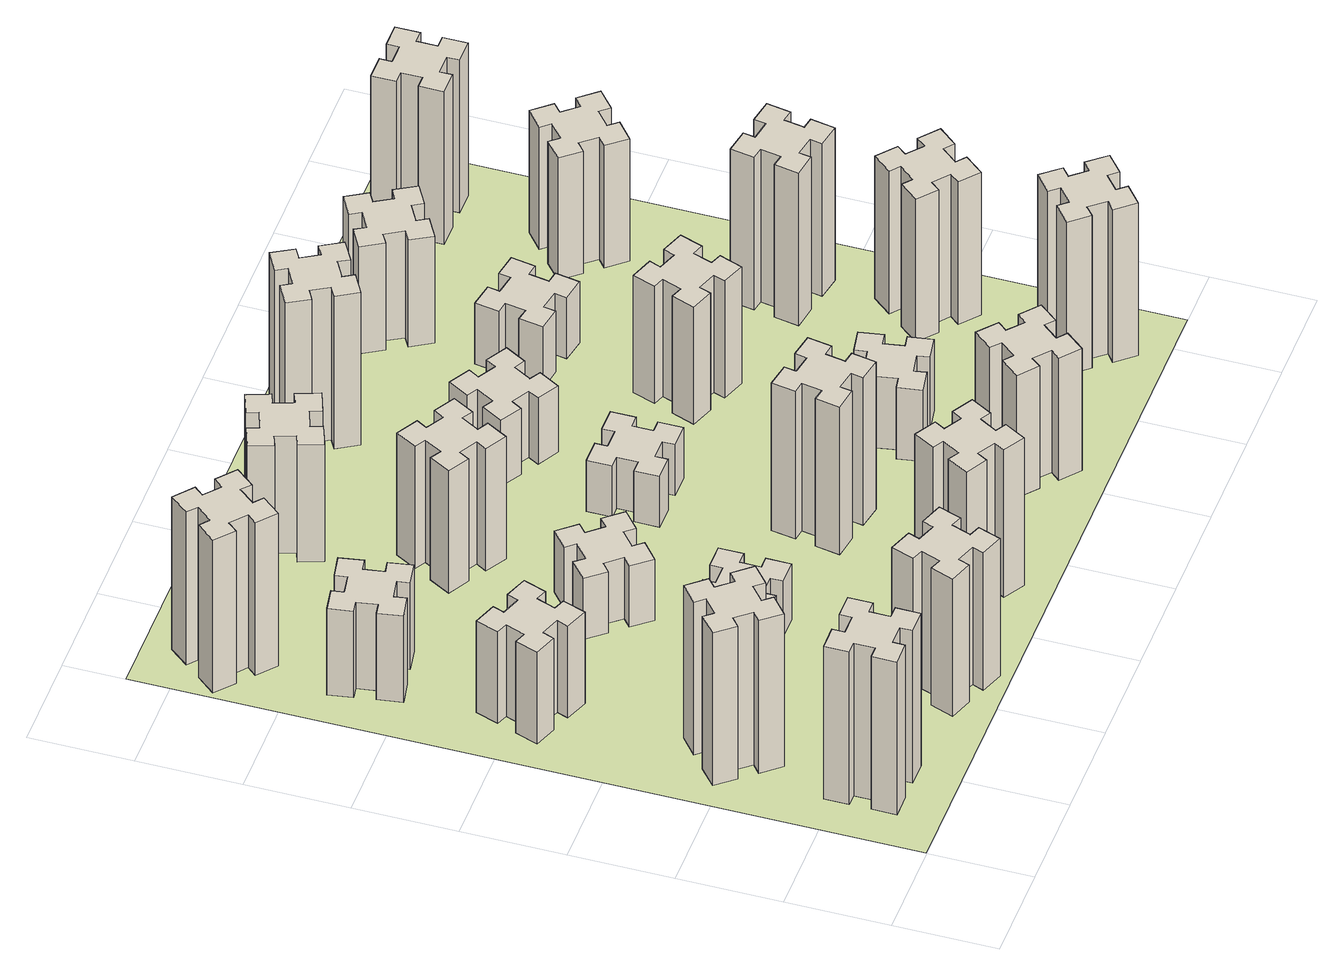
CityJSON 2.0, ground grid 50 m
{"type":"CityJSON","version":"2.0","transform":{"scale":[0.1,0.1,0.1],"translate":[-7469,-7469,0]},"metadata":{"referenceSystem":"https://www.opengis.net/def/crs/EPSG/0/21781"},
"CityObjects":{
"building1":{"type":"Building","attributes":{"class":"1000","function":"1000","usage":"1000","yearOfConstruction":2016,"roofType":"1000","measuredHeight":90,"storeysAboveGround":30,"storeysBelowGround":0},"geometry":[{"type":"Solid","lod":"1","boundaries":[[[[0,1,2,3,4,5,6,7,8,9,10,11,12,13,14,15,16,17,18,19]],[[17,16,20,21]],[[16,15,22,20]],[[15,14,23,22]],[[14,13,24,23]],[[13,12,25,24]],[[12,11,26,25]],[[11,10,27,26]],[[10,9,28,27]],[[9,8,29,28]],[[8,7,30,29]],[[7,6,31,30]],[[6,5,32,31]],[[5,4,33,32]],[[4,3,34,33]],[[3,2,35,34]],[[2,1,36,35]],[[1,0,37,36]],[[0,19,38,37]],[[19,18,39,38]],[[18,17,21,39]],[[24,25,26,27,28,29,30,31,32,33,34,35,36,37,38,39,21,20,22,23]]]]}]},
"building2":{"type":"Building","attributes":{"class":"1000","function":"1000","usage":"1000","yearOfConstruction":2016,"roofType":"1000","measuredHeight":90,"storeysAboveGround":30,"storeysBelowGround":0},"geometry":[{"type":"Solid","lod":"1","boundaries":[[[[40,41,42,43,44,45,46,47,48,49,50,51,52,53,54,55,56,57,58,59]],[[57,56,60,61]],[[56,55,62,60]],[[55,54,63,62]],[[54,53,64,63]],[[53,52,65,64]],[[52,51,66,65]],[[51,50,67,66]],[[50,49,68,67]],[[49,48,69,68]],[[48,47,70,69]],[[47,46,71,70]],[[46,45,72,71]],[[45,44,73,72]],[[44,43,74,73]],[[43,42,75,74]],[[42,41,76,75]],[[41,40,77,76]],[[40,59,78,77]],[[59,58,79,78]],[[58,57,61,79]],[[64,65,66,67,68,69,70,71,72,73,74,75,76,77,78,79,61,60,62,63]]]]}]},
"building3":{"type":"Building","attributes":{"class":"1000","function":"1000","usage":"1000","yearOfConstruction":2016,"roofType":"1000","measuredHeight":54,"storeysAboveGround":30,"storeysBelowGround":0},"geometry":[{"type":"Solid","lod":"1","boundaries":[[[[80,81,82,83,84,85,86,87,88,89,90,91,92,93,94,95,96,97,98,99]],[[97,96,100,101]],[[96,95,102,100]],[[95,94,103,102]],[[94,93,104,103]],[[93,92,105,104]],[[92,91,106,105]],[[91,90,107,106]],[[90,89,108,107]],[[89,88,109,108]],[[88,87,110,109]],[[87,86,111,110]],[[86,85,112,111]],[[85,84,113,112]],[[84,83,114,113]],[[83,82,115,114]],[[82,81,116,115]],[[81,80,117,116]],[[80,99,118,117]],[[99,98,119,118]],[[98,97,101,119]],[[104,105,106,107,108,109,110,111,112,113,114,115,116,117,118,119,101,100,102,103]]]]}]},
"building4":{"type":"Building","attributes":{"class":"1000","function":"1000","usage":"1000","yearOfConstruction":2016,"roofType":"1000","measuredHeight":51,"storeysAboveGround":30,"storeysBelowGround":0},"geometry":[{"type":"Solid","lod":"1","boundaries":[[[[120,121,122,123,124,125,126,127,128,129,130,131,132,133,134,135,136,137,138,139]],[[137,136,140,141]],[[136,135,142,140]],[[135,134,143,142]],[[134,133,144,143]],[[133,132,145,144]],[[132,131,146,145]],[[131,130,147,146]],[[130,129,148,147]],[[129,128,149,148]],[[128,127,150,149]],[[127,126,151,150]],[[126,125,152,151]],[[125,124,153,152]],[[124,123,154,153]],[[123,122,155,154]],[[122,121,156,155]],[[121,120,157,156]],[[120,139,158,157]],[[139,138,159,158]],[[138,137,141,159]],[[144,145,146,147,148,149,150,151,152,153,154,155,156,157,158,159,141,140,142,143]]]]}]},
"building5":{"type":"Building","attributes":{"class":"1000","function":"1000","usage":"1000","yearOfConstruction":2016,"roofType":"1000","measuredHeight":81,"storeysAboveGround":30,"storeysBelowGround":0},"geometry":[{"type":"Solid","lod":"1","boundaries":[[[[160,161,162,163,164,165,166,167,168,169,170,171,172,173,174,175,176,177,178,179]],[[177,176,180,181]],[[176,175,182,180]],[[175,174,183,182]],[[174,173,184,183]],[[173,172,185,184]],[[172,171,186,185]],[[171,170,187,186]],[[170,169,188,187]],[[169,168,189,188]],[[168,167,190,189]],[[167,166,191,190]],[[166,165,192,191]],[[165,164,193,192]],[[164,163,194,193]],[[163,162,195,194]],[[162,161,196,195]],[[161,160,197,196]],[[160,179,198,197]],[[179,178,199,198]],[[178,177,181,199]],[[184,185,186,187,188,189,190,191,192,193,194,195,196,197,198,199,181,180,182,183]]]]}]},
"building6":{"type":"Building","attributes":{"class":"1000","function":"1000","usage":"1000","yearOfConstruction":2016,"roofType":"1000","measuredHeight":90,"storeysAboveGround":30,"storeysBelowGround":0},"geometry":[{"type":"Solid","lod":"1","boundaries":[[[[200,201,202,203,204,205,206,207,208,209,210,211,212,213,214,215,216,217,218,219]],[[217,216,220,221]],[[216,215,222,220]],[[215,214,223,222]],[[214,213,224,223]],[[213,212,225,224]],[[212,211,226,225]],[[211,210,227,226]],[[210,209,228,227]],[[209,208,229,228]],[[208,207,230,229]],[[207,206,231,230]],[[206,205,232,231]],[[205,204,233,232]],[[204,203,234,233]],[[203,202,235,234]],[[202,201,236,235]],[[201,200,237,236]],[[200,219,238,237]],[[219,218,239,238]],[[218,217,221,239]],[[224,225,226,227,228,229,230,231,232,233,234,235,236,237,238,239,221,220,222,223]]]]}]},
"building7":{"type":"Building","attributes":{"class":"1000","function":"1000","usage":"1000","yearOfConstruction":2016,"roofType":"1000","measuredHeight":33,"storeysAboveGround":30,"storeysBelowGround":0},"geometry":[{"type":"Solid","lod":"1","boundaries":[[[[240,241,242,243,244,245,246,247,248,249,250,251,252,253,254,255,256,257,258,259]],[[257,256,260,261]],[[256,255,262,260]],[[255,254,263,262]],[[254,253,264,263]],[[253,252,265,264]],[[252,251,266,265]],[[251,250,267,266]],[[250,249,268,267]],[[249,248,269,268]],[[248,247,270,269]],[[247,246,271,270]],[[246,245,272,271]],[[245,244,273,272]],[[244,243,274,273]],[[243,242,275,274]],[[242,241,276,275]],[[241,240,277,276]],[[240,259,278,277]],[[259,258,279,278]],[[258,257,261,279]],[[264,265,266,267,268,269,270,271,272,273,274,275,276,277,278,279,261,260,262,263]]]]}]},
"building8":{"type":"Building","attributes":{"class":"1000","function":"1000","usage":"1000","yearOfConstruction":2016,"roofType":"1000","measuredHeight":36,"storeysAboveGround":30,"storeysBelowGround":0},"geometry":[{"type":"Solid","lod":"1","boundaries":[[[[280,281,282,283,284,285,286,287,288,289,290,291,292,293,294,295,296,297,298,299]],[[297,296,300,301]],[[296,295,302,300]],[[295,294,303,302]],[[294,293,304,303]],[[293,292,305,304]],[[292,291,306,305]],[[291,290,307,306]],[[290,289,308,307]],[[289,288,309,308]],[[288,287,310,309]],[[287,286,311,310]],[[286,285,312,311]],[[285,284,313,312]],[[284,283,314,313]],[[283,282,315,314]],[[282,281,316,315]],[[281,280,317,316]],[[280,299,318,317]],[[299,298,319,318]],[[298,297,301,319]],[[304,305,306,307,308,309,310,311,312,313,314,315,316,317,318,319,301,300,302,303]]]]}]},
"building9":{"type":"Building","attributes":{"class":"1000","function":"1000","usage":"1000","yearOfConstruction":2016,"roofType":"1000","measuredHeight":87,"storeysAboveGround":30,"storeysBelowGround":0},"geometry":[{"type":"Solid","lod":"1","boundaries":[[[[320,321,322,323,324,325,326,327,328,329,330,331,332,333,334,335,336,337,338,339]],[[337,336,340,341]],[[336,335,342,340]],[[335,334,343,342]],[[334,333,344,343]],[[333,332,345,344]],[[332,331,346,345]],[[331,330,347,346]],[[330,329,348,347]],[[329,328,349,348]],[[328,327,350,349]],[[327,326,351,350]],[[326,325,352,351]],[[325,324,353,352]],[[324,323,354,353]],[[323,322,355,354]],[[322,321,356,355]],[[321,320,357,356]],[[320,339,358,357]],[[339,338,359,358]],[[338,337,341,359]],[[344,345,346,347,348,349,350,351,352,353,354,355,356,357,358,359,341,340,342,343]]]]}]},
"building10":{"type":"Building","attributes":{"class":"1000","function":"1000","usage":"1000","yearOfConstruction":2016,"roofType":"1000","measuredHeight":72,"storeysAboveGround":30,"storeysBelowGround":0},"geometry":[{"type":"Solid","lod":"1","boundaries":[[[[360,361,362,363,364,365,366,367,368,369,370,371,372,373,374,375,376,377,378,379]],[[377,376,380,381]],[[376,375,382,380]],[[375,374,383,382]],[[374,373,384,383]],[[373,372,385,384]],[[372,371,386,385]],[[371,370,387,386]],[[370,369,388,387]],[[369,368,389,388]],[[368,367,390,389]],[[367,366,391,390]],[[366,365,392,391]],[[365,364,393,392]],[[364,363,394,393]],[[363,362,395,394]],[[362,361,396,395]],[[361,360,397,396]],[[360,379,398,397]],[[379,378,399,398]],[[378,377,381,399]],[[384,385,386,387,388,389,390,391,392,393,394,395,396,397,398,399,381,380,382,383]]]]}]},
"building11":{"type":"Building","attributes":{"class":"1000","function":"1000","usage":"1000","yearOfConstruction":2016,"roofType":"1000","measuredHeight":69,"storeysAboveGround":30,"storeysBelowGround":0},"geometry":[{"type":"Solid","lod":"1","boundaries":[[[[400,401,402,403,404,405,406,407,408,409,410,411,412,413,414,415,416,417,418,419]],[[417,416,420,421]],[[416,415,422,420]],[[415,414,423,422]],[[414,413,424,423]],[[413,412,425,424]],[[412,411,426,425]],[[411,410,427,426]],[[410,409,428,427]],[[409,408,429,428]],[[408,407,430,429]],[[407,406,431,430]],[[406,405,432,431]],[[405,404,433,432]],[[404,403,434,433]],[[403,402,435,434]],[[402,401,436,435]],[[401,400,437,436]],[[400,419,438,437]],[[419,418,439,438]],[[418,417,421,439]],[[424,425,426,427,428,429,430,431,432,433,434,435,436,437,438,439,421,420,422,423]]]]}]},
"building12":{"type":"Building","attributes":{"class":"1000","function":"1000","usage":"1000","yearOfConstruction":2016,"roofType":"1000","measuredHeight":87,"storeysAboveGround":30,"storeysBelowGround":0},"geometry":[{"type":"Solid","lod":"1","boundaries":[[[[440,441,442,443,444,445,446,447,448,449,450,451,452,453,454,455,456,457,458,459]],[[457,456,460,461]],[[456,455,462,460]],[[455,454,463,462]],[[454,453,464,463]],[[453,452,465,464]],[[452,451,466,465]],[[451,450,467,466]],[[450,449,468,467]],[[449,448,469,468]],[[448,447,470,469]],[[447,446,471,470]],[[446,445,472,471]],[[445,444,473,472]],[[444,443,474,473]],[[443,442,475,474]],[[442,441,476,475]],[[441,440,477,476]],[[440,459,478,477]],[[459,458,479,478]],[[458,457,461,479]],[[464,465,466,467,468,469,470,471,472,473,474,475,476,477,478,479,461,460,462,463]]]]}]},
"building13":{"type":"Building","attributes":{"class":"1000","function":"1000","usage":"1000","yearOfConstruction":2016,"roofType":"1000","measuredHeight":30,"storeysAboveGround":30,"storeysBelowGround":0},"geometry":[{"type":"Solid","lod":"1","boundaries":[[[[480,481,482,483,484,485,486,487,488,489,490,491,492,493,494,495,496,497,498,499]],[[497,496,500,501]],[[496,495,502,500]],[[495,494,503,502]],[[494,493,504,503]],[[493,492,505,504]],[[492,491,506,505]],[[491,490,507,506]],[[490,489,508,507]],[[489,488,509,508]],[[488,487,510,509]],[[487,486,511,510]],[[486,485,512,511]],[[485,484,513,512]],[[484,483,514,513]],[[483,482,515,514]],[[482,481,516,515]],[[481,480,517,516]],[[480,499,518,517]],[[499,498,519,518]],[[498,497,501,519]],[[504,505,506,507,508,509,510,511,512,513,514,515,516,517,518,519,501,500,502,503]]]]}]},
"building14":{"type":"Building","attributes":{"class":"1000","function":"1000","usage":"1000","yearOfConstruction":2016,"roofType":"1000","measuredHeight":72,"storeysAboveGround":30,"storeysBelowGround":0},"geometry":[{"type":"Solid","lod":"1","boundaries":[[[[520,521,522,523,524,525,526,527,528,529,530,531,532,533,534,535,536,537,538,539]],[[537,536,540,541]],[[536,535,542,540]],[[535,534,543,542]],[[534,533,544,543]],[[533,532,545,544]],[[532,531,546,545]],[[531,530,547,546]],[[530,529,548,547]],[[529,528,549,548]],[[528,527,550,549]],[[527,526,551,550]],[[526,525,552,551]],[[525,524,553,552]],[[524,523,554,553]],[[523,522,555,554]],[[522,521,556,555]],[[521,520,557,556]],[[520,539,558,557]],[[539,538,559,558]],[[538,537,541,559]],[[544,545,546,547,548,549,550,551,552,553,554,555,556,557,558,559,541,540,542,543]]]]}]},
"building15":{"type":"Building","attributes":{"class":"1000","function":"1000","usage":"1000","yearOfConstruction":2016,"roofType":"1000","measuredHeight":39,"storeysAboveGround":30,"storeysBelowGround":0},"geometry":[{"type":"Solid","lod":"1","boundaries":[[[[560,561,562,563,564,565,566,567,568,569,570,571,572,573,574,575,576,577,578,579]],[[577,576,580,581]],[[576,575,582,580]],[[575,574,583,582]],[[574,573,584,583]],[[573,572,585,584]],[[572,571,586,585]],[[571,570,587,586]],[[570,569,588,587]],[[569,568,589,588]],[[568,567,590,589]],[[567,566,591,590]],[[566,565,592,591]],[[565,564,593,592]],[[564,563,594,593]],[[563,562,595,594]],[[562,561,596,595]],[[561,560,597,596]],[[560,579,598,597]],[[579,578,599,598]],[[578,577,581,599]],[[584,585,586,587,588,589,590,591,592,593,594,595,596,597,598,599,581,580,582,583]]]]}]},
"building16":{"type":"Building","attributes":{"class":"1000","function":"1000","usage":"1000","yearOfConstruction":2016,"roofType":"1000","measuredHeight":90,"storeysAboveGround":30,"storeysBelowGround":0},"geometry":[{"type":"Solid","lod":"1","boundaries":[[[[600,601,602,603,604,605,606,607,608,609,610,611,612,613,614,615,616,617,618,619]],[[617,616,620,621]],[[616,615,622,620]],[[615,614,623,622]],[[614,613,624,623]],[[613,612,625,624]],[[612,611,626,625]],[[611,610,627,626]],[[610,609,628,627]],[[609,608,629,628]],[[608,607,630,629]],[[607,606,631,630]],[[606,605,632,631]],[[605,604,633,632]],[[604,603,634,633]],[[603,602,635,634]],[[602,601,636,635]],[[601,600,637,636]],[[600,619,638,637]],[[619,618,639,638]],[[618,617,621,639]],[[624,625,626,627,628,629,630,631,632,633,634,635,636,637,638,639,621,620,622,623]]]]}]},
"building17":{"type":"Building","attributes":{"class":"1000","function":"1000","usage":"1000","yearOfConstruction":2016,"roofType":"1000","measuredHeight":42,"storeysAboveGround":30,"storeysBelowGround":0},"geometry":[{"type":"Solid","lod":"1","boundaries":[[[[640,641,642,643,644,645,646,647,648,649,650,651,652,653,654,655,656,657,658,659]],[[657,656,660,661]],[[656,655,662,660]],[[655,654,663,662]],[[654,653,664,663]],[[653,652,665,664]],[[652,651,666,665]],[[651,650,667,666]],[[650,649,668,667]],[[649,648,669,668]],[[648,647,670,669]],[[647,646,671,670]],[[646,645,672,671]],[[645,644,673,672]],[[644,643,674,673]],[[643,642,675,674]],[[642,641,676,675]],[[641,640,677,676]],[[640,659,678,677]],[[659,658,679,678]],[[658,657,661,679]],[[664,665,666,667,668,669,670,671,672,673,674,675,676,677,678,679,661,660,662,663]]]]}]},
"building18":{"type":"Building","attributes":{"class":"1000","function":"1000","usage":"1000","yearOfConstruction":2016,"roofType":"1000","measuredHeight":69,"storeysAboveGround":30,"storeysBelowGround":0},"geometry":[{"type":"Solid","lod":"1","boundaries":[[[[680,681,682,683,684,685,686,687,688,689,690,691,692,693,694,695,696,697,698,699]],[[697,696,700,701]],[[696,695,702,700]],[[695,694,703,702]],[[694,693,704,703]],[[693,692,705,704]],[[692,691,706,705]],[[691,690,707,706]],[[690,689,708,707]],[[689,688,709,708]],[[688,687,710,709]],[[687,686,711,710]],[[686,685,712,711]],[[685,684,713,712]],[[684,683,714,713]],[[683,682,715,714]],[[682,681,716,715]],[[681,680,717,716]],[[680,699,718,717]],[[699,698,719,718]],[[698,697,701,719]],[[704,705,706,707,708,709,710,711,712,713,714,715,716,717,718,719,701,700,702,703]]]]}]},
"building19":{"type":"Building","attributes":{"class":"1000","function":"1000","usage":"1000","yearOfConstruction":2016,"roofType":"1000","measuredHeight":36,"storeysAboveGround":30,"storeysBelowGround":0},"geometry":[{"type":"Solid","lod":"1","boundaries":[[[[720,721,722,723,724,725,726,727,728,729,730,731,732,733,734,735,736,737,738,739]],[[737,736,740,741]],[[736,735,742,740]],[[735,734,743,742]],[[734,733,744,743]],[[733,732,745,744]],[[732,731,746,745]],[[731,730,747,746]],[[730,729,748,747]],[[729,728,749,748]],[[728,727,750,749]],[[727,726,751,750]],[[726,725,752,751]],[[725,724,753,752]],[[724,723,754,753]],[[723,722,755,754]],[[722,721,756,755]],[[721,720,757,756]],[[720,739,758,757]],[[739,738,759,758]],[[738,737,741,759]],[[744,745,746,747,748,749,750,751,752,753,754,755,756,757,758,759,741,740,742,743]]]]}]},
"building20":{"type":"Building","attributes":{"class":"1000","function":"1000","usage":"1000","yearOfConstruction":2016,"roofType":"1000","measuredHeight":90,"storeysAboveGround":30,"storeysBelowGround":0},"geometry":[{"type":"Solid","lod":"1","boundaries":[[[[760,761,762,763,764,765,766,767,768,769,770,771,772,773,774,775,776,777,778,779]],[[777,776,780,781]],[[776,775,782,780]],[[775,774,783,782]],[[774,773,784,783]],[[773,772,785,784]],[[772,771,786,785]],[[771,770,787,786]],[[770,769,788,787]],[[769,768,789,788]],[[768,767,790,789]],[[767,766,791,790]],[[766,765,792,791]],[[765,764,793,792]],[[764,763,794,793]],[[763,762,795,794]],[[762,761,796,795]],[[761,760,797,796]],[[760,779,798,797]],[[779,778,799,798]],[[778,777,781,799]],[[784,785,786,787,788,789,790,791,792,793,794,795,796,797,798,799,781,780,782,783]]]]}]},
"building21":{"type":"Building","attributes":{"class":"1000","function":"1000","usage":"1000","yearOfConstruction":2016,"roofType":"1000","measuredHeight":63,"storeysAboveGround":30,"storeysBelowGround":0},"geometry":[{"type":"Solid","lod":"1","boundaries":[[[[800,801,802,803,804,805,806,807,808,809,810,811,812,813,814,815,816,817,818,819]],[[817,816,820,821]],[[816,815,822,820]],[[815,814,823,822]],[[814,813,824,823]],[[813,812,825,824]],[[812,811,826,825]],[[811,810,827,826]],[[810,809,828,827]],[[809,808,829,828]],[[808,807,830,829]],[[807,806,831,830]],[[806,805,832,831]],[[805,804,833,832]],[[804,803,834,833]],[[803,802,835,834]],[[802,801,836,835]],[[801,800,837,836]],[[800,819,838,837]],[[819,818,839,838]],[[818,817,821,839]],[[824,825,826,827,828,829,830,831,832,833,834,835,836,837,838,839,821,820,822,823]]]]}]},
"building22":{"type":"Building","attributes":{"class":"1000","function":"1000","usage":"1000","yearOfConstruction":2016,"roofType":"1000","measuredHeight":84,"storeysAboveGround":30,"storeysBelowGround":0},"geometry":[{"type":"Solid","lod":"1","boundaries":[[[[840,841,842,843,844,845,846,847,848,849,850,851,852,853,854,855,856,857,858,859]],[[857,856,860,861]],[[856,855,862,860]],[[855,854,863,862]],[[854,853,864,863]],[[853,852,865,864]],[[852,851,866,865]],[[851,850,867,866]],[[850,849,868,867]],[[849,848,869,868]],[[848,847,870,869]],[[847,846,871,870]],[[846,845,872,871]],[[845,844,873,872]],[[844,843,874,873]],[[843,842,875,874]],[[842,841,876,875]],[[841,840,877,876]],[[840,859,878,877]],[[859,858,879,878]],[[858,857,861,879]],[[864,865,866,867,868,869,870,871,872,873,874,875,876,877,878,879,861,860,862,863]]]]}]},
"building23":{"type":"Building","attributes":{"class":"1000","function":"1000","usage":"1000","yearOfConstruction":2016,"roofType":"1000","measuredHeight":90,"storeysAboveGround":30,"storeysBelowGround":0},"geometry":[{"type":"Solid","lod":"1","boundaries":[[[[880,881,882,883,884,885,886,887,888,889,890,891,892,893,894,895,896,897,898,899]],[[897,896,900,901]],[[896,895,902,900]],[[895,894,903,902]],[[894,893,904,903]],[[893,892,905,904]],[[892,891,906,905]],[[891,890,907,906]],[[890,889,908,907]],[[889,888,909,908]],[[888,887,910,909]],[[887,886,911,910]],[[886,885,912,911]],[[885,884,913,912]],[[884,883,914,913]],[[883,882,915,914]],[[882,881,916,915]],[[881,880,917,916]],[[880,899,918,917]],[[899,898,919,918]],[[898,897,901,919]],[[904,905,906,907,908,909,910,911,912,913,914,915,916,917,918,919,901,900,902,903]]]]}]},
"building24":{"type":"Building","attributes":{"class":"1000","function":"1000","usage":"1000","yearOfConstruction":2016,"roofType":"1000","measuredHeight":72,"storeysAboveGround":30,"storeysBelowGround":0},"geometry":[{"type":"Solid","lod":"1","boundaries":[[[[920,921,922,923,924,925,926,927,928,929,930,931,932,933,934,935,936,937,938,939]],[[937,936,940,941]],[[936,935,942,940]],[[935,934,943,942]],[[934,933,944,943]],[[933,932,945,944]],[[932,931,946,945]],[[931,930,947,946]],[[930,929,948,947]],[[929,928,949,948]],[[928,927,950,949]],[[927,926,951,950]],[[926,925,952,951]],[[925,924,953,952]],[[924,923,954,953]],[[923,922,955,954]],[[922,921,956,955]],[[921,920,957,956]],[[920,939,958,957]],[[939,938,959,958]],[[938,937,941,959]],[[944,945,946,947,948,949,950,951,952,953,954,955,956,957,958,959,941,940,942,943]]]]}]},
"building25":{"type":"Building","attributes":{"class":"1000","function":"1000","usage":"1000","yearOfConstruction":2016,"roofType":"1000","measuredHeight":90,"storeysAboveGround":30,"storeysBelowGround":0},"geometry":[{"type":"Solid","lod":"1","boundaries":[[[[960,961,962,963,964,965,966,967,968,969,970,971,972,973,974,975,976,977,978,979]],[[977,976,980,981]],[[976,975,982,980]],[[975,974,983,982]],[[974,973,984,983]],[[973,972,985,984]],[[972,971,986,985]],[[971,970,987,986]],[[970,969,988,987]],[[969,968,989,988]],[[968,967,990,989]],[[967,966,991,990]],[[966,965,992,991]],[[965,964,993,992]],[[964,963,994,993]],[[963,962,995,994]],[[962,961,996,995]],[[961,960,997,996]],[[960,979,998,997]],[[979,978,999,998]],[[978,977,981,999]],[[984,985,986,987,988,989,990,991,992,993,994,995,996,997,998,999,981,980,982,983]]]]}]},
"landuse1":{"type":"LandUse","attributes":{"name":"plot1","function":"1010"},"geometry":[{"type":"MultiSurface","lod":"1","boundaries":[[[1000,1001,1002,1003]]]}]}
},
"vertices":[
[265,425,0],[265,325,0],[205,325,0],[205,205,0],[325,205,0],[325,265,0],[425,265,0],[425,205,0],[545,205,0],[545,325,0],[485,325,0],[485,425,0],[545,425,0],[545,545,0],[425,545,0],[425,485,0],[325,485,0],[325,545,0],[205,545,0],[205,425,0],[325,485,900],[325,545,900],[425,485,900],[425,545,900],[545,545,900],[545,425,900],[485,425,900],[485,325,900],[545,325,900],[545,205,900],[425,205,900],[425,265,900],[325,265,900],[325,205,900],[205,205,900],[205,325,900],[265,325,900],[265,425,900],[205,425,900],[205,545,900],
[492,1048,0],[427,1124,0],[473,1163,0],[396,1255,0],[304,1178,0],[343,1132,0],[266,1067,0],[228,1113,0],[136,1036,0],[213,944,0],[259,983,0],[323,906,0],[277,868,0],[354,776,0],[446,853,0],[408,899,0],[484,963,0],[523,917,0],[615,994,0],[538,1086,0],[484,963,900],[523,917,900],[408,899,900],[446,853,900],[354,776,900],[277,868,900],[323,906,900],[259,983,900],[213,944,900],[136,1036,900],[228,1113,900],[266,1067,900],[343,1132,900],[304,1178,900],[396,1255,900],[473,1163,900],[427,1124,900],[492,1048,900],[538,1086,900],[615,994,900],
[291,1869,0],[385,1835,0],[364,1779,0],[477,1737,0],[518,1850,0],[462,1871,0],[496,1965,0],[552,1944,0],[593,2057,0],[480,2098,0],[460,2042,0],[366,2076,0],[387,2132,0],[274,2173,0],[233,2060,0],[289,2040,0],[255,1946,0],[199,1967,0],[157,1854,0],[270,1813,0],[255,1946,540],[199,1967,540],[289,2040,540],[233,2060,540],[274,2173,540],[387,2132,540],[366,2076,540],[460,2042,540],[480,2098,540],[593,2057,540],[552,1944,540],[496,1965,540],[462,1871,540],[518,1850,540],[477,1737,540],[364,1779,540],[385,1835,540],[291,1869,540],[270,1813,540],[157,1854,540],
[405,2812,0],[307,2795,0],[297,2854,0],[178,2833,0],[199,2715,0],[258,2725,0],[276,2627,0],[217,2617,0],[237,2498,0],[356,2519,0],[345,2578,0],[444,2596,0],[454,2537,0],[572,2557,0],[551,2676,0],[492,2665,0],[475,2764,0],[534,2774,0],[513,2892,0],[395,2871,0],[475,2764,510],[534,2774,510],[492,2665,510],[551,2676,510],[572,2557,510],[454,2537,510],[444,2596,510],[345,2578,510],[356,2519,510],[237,2498,510],[217,2617,510],[276,2627,510],[258,2725,510],[199,2715,510],[178,2833,510],[297,2854,510],[307,2795,510],[405,2812,510],[395,2871,510],[513,2892,510],
[1029,360,0],[995,266,0],[939,287,0],[897,174,0],[1010,133,0],[1031,189,0],[1125,155,0],[1104,99,0],[1217,57,0],[1258,170,0],[1202,191,0],[1236,285,0],[1292,264,0],[1333,377,0],[1220,418,0],[1200,362,0],[1106,396,0],[1127,452,0],[1014,493,0],[973,380,0],[1106,396,810],[1127,452,810],[1200,362,810],[1220,418,810],[1333,377,810],[1292,264,810],[1236,285,810],[1202,191,810],[1258,170,810],[1217,57,810],[1104,99,810],[1125,155,810],[1031,189,810],[1010,133,810],[897,174,810],[939,287,810],[995,266,810],[1029,360,810],[973,380,810],[1014,493,810],
[384,3387,0],[308,3452,0],[346,3498,0],[254,3575,0],[177,3483,0],[223,3444,0],[159,3368,0],[113,3406,0],[36,3314,0],[128,3237,0],[166,3283,0],[243,3219,0],[204,3173,0],[296,3096,0],[373,3188,0],[327,3226,0],[392,3303,0],[438,3264,0],[515,3356,0],[423,3433,0],[392,3303,900],[438,3264,900],[327,3226,900],[373,3188,900],[296,3096,900],[204,3173,900],[243,3219,900],[166,3283,900],[128,3237,900],[36,3314,900],[113,3406,900],[159,3368,900],[223,3444,900],[177,3483,900],[254,3575,900],[346,3498,900],[308,3452,900],[384,3387,900],[423,3433,900],[515,3356,900],
[1065,1105,0],[1165,1105,0],[1165,1045,0],[1285,1045,0],[1285,1165,0],[1225,1165,0],[1225,1265,0],[1285,1265,0],[1285,1385,0],[1165,1385,0],[1165,1325,0],[1065,1325,0],[1065,1385,0],[945,1385,0],[945,1265,0],[1005,1265,0],[1005,1165,0],[945,1165,0],[945,1045,0],[1065,1045,0],[1005,1165,330],[945,1165,330],[1005,1265,330],[945,1265,330],[945,1385,330],[1065,1385,330],[1065,1325,330],[1165,1325,330],[1165,1385,330],[1285,1385,330],[1285,1265,330],[1225,1265,330],[1225,1165,330],[1285,1165,330],[1285,1045,330],[1165,1045,330],[1165,1105,330],[1065,1105,330],[1065,1045,330],[945,1045,330],
[1083,1972,0],[1006,1907,0],[968,1953,0],[876,1876,0],[953,1784,0],[999,1823,0],[1063,1746,0],[1017,1708,0],[1094,1616,0],[1186,1693,0],[1148,1739,0],[1224,1803,0],[1263,1757,0],[1355,1834,0],[1278,1926,0],[1232,1888,0],[1167,1964,0],[1213,2003,0],[1136,2095,0],[1044,2018,0],[1167,1964,360],[1213,2003,360],[1232,1888,360],[1278,1926,360],[1355,1834,360],[1263,1757,360],[1224,1803,360],[1148,1739,360],[1186,1693,360],[1094,1616,360],[1017,1708,360],[1063,1746,360],[999,1823,360],[953,1784,360],[876,1876,360],[968,1953,360],[1006,1907,360],[1083,1972,360],[1044,2018,360],[1136,2095,360],
[1657,305,0],[1744,255,0],[1714,203,0],[1818,143,0],[1878,247,0],[1826,277,0],[1876,364,0],[1928,334,0],[1988,438,0],[1884,498,0],[1854,446,0],[1767,496,0],[1797,548,0],[1693,608,0],[1633,504,0],[1685,474,0],[1635,387,0],[1583,417,0],[1523,313,0],[1627,253,0],[1635,387,870],[1583,417,870],[1685,474,870],[1633,504,870],[1693,608,870],[1797,548,870],[1767,496,870],[1854,446,870],[1884,498,870],[1988,438,870],[1928,334,870],[1876,364,870],[1826,277,870],[1878,247,870],[1818,143,870],[1714,203,870],[1744,255,870],[1657,305,870],[1627,253,870],[1523,313,870],
[1314,2666,0],[1227,2716,0],[1257,2768,0],[1153,2828,0],[1093,2724,0],[1145,2694,0],[1095,2607,0],[1043,2637,0],[983,2533,0],[1087,2473,0],[1117,2525,0],[1204,2475,0],[1174,2423,0],[1278,2363,0],[1338,2467,0],[1286,2497,0],[1336,2584,0],[1388,2554,0],[1448,2658,0],[1344,2718,0],[1336,2584,720],[1388,2554,720],[1286,2497,720],[1338,2467,720],[1278,2363,720],[1174,2423,720],[1204,2475,720],[1117,2525,720],[1087,2473,720],[983,2533,720],[1043,2637,720],[1095,2607,720],[1145,2694,720],[1093,2724,720],[1153,2828,720],[1257,2768,720],[1227,2716,720],[1314,2666,720],[1344,2718,720],[1448,2658,720],
[1125,3456,0],[1031,3422,0],[1010,3478,0],[897,3437,0],[939,3324,0],[995,3345,0],[1029,3251,0],[973,3230,0],[1014,3117,0],[1127,3159,0],[1106,3215,0],[1200,3249,0],[1220,3193,0],[1333,3234,0],[1292,3347,0],[1236,3326,0],[1202,3420,0],[1258,3440,0],[1217,3553,0],[1104,3512,0],[1202,3420,690],[1258,3440,690],[1236,3326,690],[1292,3347,690],[1333,3234,690],[1220,3193,690],[1200,3249,690],[1106,3215,690],[1127,3159,690],[1014,3117,690],[973,3230,690],[1029,3251,690],[995,3345,690],[939,3324,690],[897,3437,690],[1010,3478,690],[1031,3422,690],[1125,3456,690],[1104,3512,690],[1217,3553,690],
[2055,1047,0],[2072,1145,0],[2131,1135,0],[2152,1253,0],[2034,1274,0],[2024,1215,0],[1925,1232,0],[1936,1291,0],[1817,1312,0],[1797,1194,0],[1856,1184,0],[1838,1085,0],[1779,1096,0],[1758,977,0],[1877,957,0],[1887,1016,0],[1985,998,0],[1975,939,0],[2093,918,0],[2114,1037,0],[1985,998,870],[1975,939,870],[1887,1016,870],[1877,957,870],[1758,977,870],[1779,1096,870],[1838,1085,870],[1856,1184,870],[1797,1194,870],[1817,1312,870],[1936,1291,870],[1925,1232,870],[2024,1215,870],[2034,1274,870],[2152,1253,870],[2131,1135,870],[2072,1145,870],[2055,1047,870],[2114,1037,870],[2093,918,870],
[1905,2065,0],[1805,2065,0],[1805,2125,0],[1685,2125,0],[1685,2005,0],[1745,2005,0],[1745,1905,0],[1685,1905,0],[1685,1785,0],[1805,1785,0],[1805,1845,0],[1905,1845,0],[1905,1785,0],[2025,1785,0],[2025,1905,0],[1965,1905,0],[1965,2005,0],[2025,2005,0],[2025,2125,0],[1905,2125,0],[1965,2005,300],[2025,2005,300],[1965,1905,300],[2025,1905,300],[2025,1785,300],[1905,1785,300],[1905,1845,300],[1805,1845,300],[1805,1785,300],[1685,1785,300],[1685,1905,300],[1745,1905,300],[1745,2005,300],[1685,2005,300],[1685,2125,300],[1805,2125,300],[1805,2065,300],[1905,2065,300],[1905,2125,300],[2025,2125,300],
[2486,323,0],[2563,259,0],[2524,213,0],[2616,136,0],[2693,228,0],[2647,266,0],[2712,343,0],[2758,304,0],[2835,396,0],[2743,473,0],[2704,427,0],[2628,492,0],[2666,538,0],[2574,615,0],[2497,523,0],[2543,484,0],[2479,408,0],[2433,446,0],[2356,354,0],[2448,277,0],[2479,408,720],[2433,446,720],[2543,484,720],[2497,523,720],[2574,615,720],[2666,538,720],[2628,492,720],[2704,427,720],[2743,473,720],[2835,396,720],[2758,304,720],[2712,343,720],[2647,266,720],[2693,228,720],[2616,136,720],[2524,213,720],[2563,259,720],[2486,323,720],[2448,277,720],[2356,354,720],
[2026,2497,0],[2076,2584,0],[2128,2554,0],[2188,2658,0],[2084,2718,0],[2054,2666,0],[1967,2716,0],[1997,2768,0],[1893,2828,0],[1833,2724,0],[1885,2694,0],[1835,2607,0],[1783,2637,0],[1723,2533,0],[1827,2473,0],[1857,2525,0],[1944,2475,0],[1914,2423,0],[2018,2363,0],[2078,2467,0],[1944,2475,390],[1914,2423,390],[1857,2525,390],[1827,2473,390],[1723,2533,390],[1783,2637,390],[1835,2607,390],[1885,2694,390],[1833,2724,390],[1893,2828,390],[1997,2768,390],[1967,2716,390],[2054,2666,390],[2084,2718,390],[2188,2658,390],[2128,2554,390],[2076,2584,390],[2026,2497,390],[2078,2467,390],[2018,2363,390],
[1844,3556,0],[1757,3506,0],[1727,3558,0],[1623,3498,0],[1683,3394,0],[1735,3424,0],[1785,3337,0],[1733,3307,0],[1793,3203,0],[1897,3263,0],[1867,3315,0],[1954,3365,0],[1984,3313,0],[2088,3373,0],[2028,3477,0],[1976,3447,0],[1926,3534,0],[1978,3564,0],[1918,3668,0],[1814,3608,0],[1926,3534,900],[1978,3564,900],[1976,3447,900],[2028,3477,900],[2088,3373,900],[1984,3313,900],[1954,3365,900],[1867,3315,900],[1897,3263,900],[1793,3203,900],[1733,3307,900],[1785,3337,900],[1735,3424,900],[1683,3394,900],[1623,3498,900],[1727,3558,900],[1757,3506,900],[1844,3556,900],[1814,3608,900],[1918,3668,900],
[2625,1132,0],[2527,1115,0],[2517,1174,0],[2398,1153,0],[2419,1035,0],[2478,1045,0],[2496,947,0],[2437,937,0],[2457,818,0],[2576,839,0],[2565,898,0],[2664,916,0],[2674,857,0],[2792,877,0],[2771,996,0],[2712,985,0],[2695,1084,0],[2754,1094,0],[2733,1212,0],[2615,1191,0],[2695,1084,420],[2754,1094,420],[2712,985,420],[2771,996,420],[2792,877,420],[2674,857,420],[2664,916,420],[2565,898,420],[2576,839,420],[2457,818,420],[2437,937,420],[2496,947,420],[2478,1045,420],[2419,1035,420],[2398,1153,420],[2517,1174,420],[2527,1115,420],[2625,1132,420],[2615,1191,420],[2733,1212,420],
[2682,1871,0],[2716,1965,0],[2772,1944,0],[2813,2057,0],[2700,2098,0],[2680,2042,0],[2586,2076,0],[2607,2132,0],[2494,2173,0],[2453,2060,0],[2509,2040,0],[2475,1946,0],[2419,1967,0],[2377,1854,0],[2490,1813,0],[2511,1869,0],[2605,1835,0],[2584,1779,0],[2697,1737,0],[2738,1850,0],[2605,1835,690],[2584,1779,690],[2511,1869,690],[2490,1813,690],[2377,1854,690],[2419,1967,690],[2475,1946,690],[2509,2040,690],[2453,2060,690],[2494,2173,690],[2607,2132,690],[2586,2076,690],[2680,2042,690],[2700,2098,690],[2813,2057,690],[2772,1944,690],[2716,1965,690],[2682,1871,690],[2738,1850,690],[2697,1737,690],
[2664,2795,0],[2565,2812,0],[2576,2871,0],[2457,2892,0],[2437,2774,0],[2496,2764,0],[2478,2665,0],[2419,2676,0],[2398,2557,0],[2517,2537,0],[2527,2596,0],[2625,2578,0],[2615,2519,0],[2733,2498,0],[2754,2617,0],[2695,2627,0],[2712,2725,0],[2771,2715,0],[2792,2833,0],[2674,2854,0],[2712,2725,360],[2771,2715,360],[2695,2627,360],[2754,2617,360],[2733,2498,360],[2615,2519,360],[2625,2578,360],[2527,2596,360],[2517,2537,360],[2398,2557,360],[2419,2676,360],[2478,2665,360],[2496,2764,360],[2437,2774,360],[2457,2892,360],[2576,2871,360],[2565,2812,360],[2664,2795,360],[2674,2854,360],[2792,2833,360],
[3468,259,0],[3544,323,0],[3583,277,0],[3675,354,0],[3598,446,0],[3552,408,0],[3487,484,0],[3533,523,0],[3456,615,0],[3364,538,0],[3403,492,0],[3326,427,0],[3288,473,0],[3196,396,0],[3273,304,0],[3319,343,0],[3383,266,0],[3337,228,0],[3414,136,0],[3506,213,0],[3383,266,900],[3337,228,900],[3319,343,900],[3273,304,900],[3196,396,900],[3288,473,900],[3326,427,900],[3403,492,900],[3364,538,900],[3456,615,900],[3533,523,900],[3487,484,900],[3552,408,900],[3598,446,900],[3675,354,900],[3583,277,900],[3544,323,900],[3468,259,900],[3506,213,900],[3414,136,900],
[2716,3347,0],[2666,3434,0],[2718,3464,0],[2658,3568,0],[2554,3508,0],[2584,3456,0],[2497,3406,0],[2467,3458,0],[2363,3398,0],[2423,3294,0],[2475,3324,0],[2525,3237,0],[2473,3207,0],[2533,3103,0],[2637,3163,0],[2607,3215,0],[2694,3265,0],[2724,3213,0],[2828,3273,0],[2768,3377,0],[2694,3265,630],[2724,3213,630],[2607,3215,630],[2637,3163,630],[2533,3103,630],[2473,3207,630],[2525,3237,630],[2475,3324,630],[2423,3294,630],[2363,3398,630],[2467,3458,630],[2497,3406,630],[2584,3456,630],[2554,3508,630],[2658,3568,630],[2718,3464,630],[2666,3434,630],[2716,3347,630],[2768,3377,630],[2828,3273,630],
[3487,1006,0],[3552,1083,0],[3598,1044,0],[3675,1136,0],[3583,1213,0],[3544,1167,0],[3468,1232,0],[3506,1278,0],[3414,1355,0],[3337,1263,0],[3383,1224,0],[3319,1148,0],[3273,1186,0],[3196,1094,0],[3288,1017,0],[3326,1063,0],[3403,999,0],[3364,953,0],[3456,876,0],[3533,968,0],[3403,999,840],[3364,953,840],[3326,1063,840],[3288,1017,840],[3196,1094,840],[3273,1186,840],[3319,1148,840],[3383,1224,840],[3337,1263,840],[3414,1355,840],[3506,1278,840],[3468,1232,840],[3544,1167,840],[3583,1213,840],[3675,1136,840],[3598,1044,840],[3552,1083,840],[3487,1006,840],[3533,968,840],[3456,876,840],
[3267,1656,0],[3365,1638,0],[3355,1579,0],[3473,1558,0],[3494,1677,0],[3435,1687,0],[3452,1785,0],[3511,1775,0],[3532,1893,0],[3414,1914,0],[3404,1855,0],[3305,1872,0],[3316,1931,0],[3197,1952,0],[3177,1834,0],[3236,1824,0],[3218,1725,0],[3159,1736,0],[3138,1617,0],[3257,1597,0],[3218,1725,900],[3159,1736,900],[3236,1824,900],[3177,1834,900],[3197,1952,900],[3316,1931,900],[3305,1872,900],[3404,1855,900],[3414,1914,900],[3532,1893,900],[3511,1775,900],[3452,1785,900],[3435,1687,900],[3494,1677,900],[3473,1558,900],[3355,1579,900],[3365,1638,900],[3267,1656,900],[3257,1597,900],[3138,1617,900],
[3219,2663,0],[3283,2586,0],[3237,2548,0],[3314,2456,0],[3406,2533,0],[3368,2579,0],[3444,2643,0],[3483,2597,0],[3575,2674,0],[3498,2766,0],[3452,2728,0],[3387,2804,0],[3433,2843,0],[3356,2935,0],[3264,2858,0],[3303,2812,0],[3226,2747,0],[3188,2793,0],[3096,2716,0],[3173,2624,0],[3226,2747,720],[3188,2793,720],[3303,2812,720],[3264,2858,720],[3356,2935,720],[3433,2843,720],[3387,2804,720],[3452,2728,720],[3498,2766,720],[3575,2674,720],[3483,2597,720],[3444,2643,720],[3368,2579,720],[3406,2533,720],[3314,2456,720],[3237,2548,720],[3283,2586,720],[3219,2663,720],[3173,2624,720],[3096,2716,720],
[3285,3325,0],[3385,3325,0],[3385,3265,0],[3505,3265,0],[3505,3385,0],[3445,3385,0],[3445,3485,0],[3505,3485,0],[3505,3605,0],[3385,3605,0],[3385,3545,0],[3285,3545,0],[3285,3605,0],[3165,3605,0],[3165,3485,0],[3225,3485,0],[3225,3385,0],[3165,3385,0],[3165,3265,0],[3285,3265,0],[3225,3385,900],[3165,3385,900],[3225,3485,900],[3165,3485,900],[3165,3605,900],[3285,3605,900],[3285,3545,900],[3385,3545,900],[3385,3605,900],[3505,3605,900],[3505,3485,900],[3445,3485,900],[3445,3385,900],[3505,3385,900],[3505,3265,900],[3385,3265,900],[3385,3325,900],[3285,3325,900],[3285,3265,900],[3165,3265,900],
[5,3705,0],[3705,3705,0],[3705,5,0],[5,5,0]
]}
